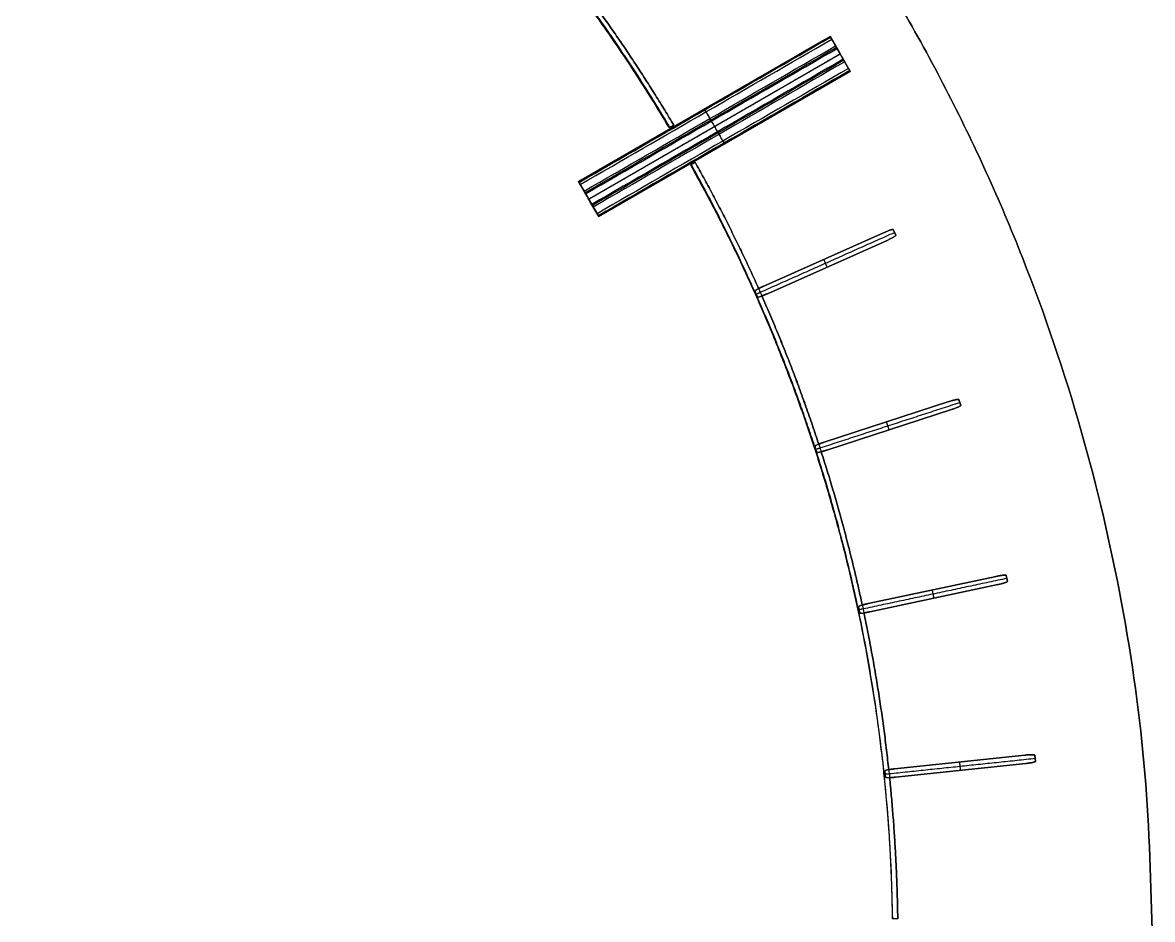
# Model space of a CAD drawing. Header units: millimetres. Extents: x -14 to 14, y 47 to 75.
# Drawn here: x 5.42 to 13.97, y 61.16 to 67.94 of the extents above; entities that cross this region are included whole.
import ezdxf

# ---------------------------------------------------------------- set-up
doc = ezdxf.new("R2010")
doc.units = ezdxf.units.MM
doc.header["$MEASUREMENT"] = 0
doc.layers.add('Default', color=7, linetype='Continuous')

msp = doc.modelspace()

# ---------------------------------------------------------------- linework, layer by layer
at = {"layer": 'Default', "color": 3}
for p, q in [((11.5283, 67.8321, 0.3021), (11.5283, 67.8321, 0.2157)), ((9.7025, 66.6018, 0.2376), (11.6046, 67.6999, 0.2376)), ((11.6046, 67.6999, 0.2376), (11.6046, 67.6999, 0.2157)), ((11.6809, 67.5677, 0.3021), (11.6809, 67.5677, 0.2157)), ((10.5772, 67.283, 0.3021), (10.5772, 67.283, 0.2157)), ((10.7299, 67.0187, 0.3021), (10.7299, 67.0187, 0.2157)), ((9.6262, 66.7339, 0.3021), (9.6262, 66.7339, 0.2157)), ((9.7025, 66.6018, 0.2376), (9.7025, 66.6018, 0.2157)), ((9.7788, 66.4696, 0.3021), (9.7788, 66.4696, 0.2157))]:
    msp.add_line(p, q, dxfattribs=at)
at = {"layer": 'Default', "color": 6}
for p, q in [((11.9335, 66.3479, 0.2157), (11.0286, 65.945, 0.2157)), ((11.9335, 66.3479, 0.2258), (11.0286, 65.945, 0.2258)), ((11.0286, 65.945, 0.2207), (11.9335, 66.3479, 0.2207)), ((11.9335, 66.3479, 0.2157), (11.9335, 66.3479, 0.2258)), ((12.0254, 66.3286, 0.2157), (12.0065, 66.3711, 0.2157)), ((12.0254, 66.3286, 0.2258), (12.0065, 66.3711, 0.2258)), ((12.0065, 66.3711, 0.2207), (12.0254, 66.3286, 0.2207)), ((12.0065, 66.3711, 0.2157), (12.0065, 66.3711, 0.2258)), ((12.0254, 66.3286, 0.2157), (12.0254, 66.3286, 0.2258)), ((11.0544, 65.887, 0.2157), (11.9593, 66.2899, 0.2157)), ((11.0544, 65.887, 0.2258), (11.9593, 66.2899, 0.2258)), ((11.9593, 66.2899, 0.2207), (11.0544, 65.887, 0.2207)), ((11.9593, 66.2899, 0.2157), (11.9593, 66.2899, 0.2258)), ((10.9624, 65.9063, 0.2157), (10.968, 65.882, 0.2157)), ((10.9624, 65.9063, 0.2258), (10.968, 65.882, 0.2258)), ((11.0286, 65.945, 0.2157), (11.0286, 65.945, 0.2258)), ((10.968, 65.882, 0.2157), (10.9785, 65.8625, 0.2157)), ((10.968, 65.882, 0.2258), (10.9785, 65.8625, 0.2258)), ((11.0544, 65.887, 0.2157), (11.0544, 65.887, 0.2258)), ((12.4271, 65.0712, 0.2157), (11.485, 64.7651, 0.2157)), ((12.4271, 65.0712, 0.2258), (11.485, 64.7651, 0.2258)), ((11.485, 64.7651, 0.2207), (12.4271, 65.0712, 0.2207)), ((12.4271, 65.0712, 0.2157), (12.4271, 65.0712, 0.2258)), ((12.5166, 65.0424, 0.2157), (12.5022, 65.0867, 0.2157)), ((12.5166, 65.0424, 0.2258), (12.5022, 65.0867, 0.2258)), ((12.5022, 65.0867, 0.2207), (12.5166, 65.0424, 0.2207)), ((12.5022, 65.0867, 0.2157), (12.5022, 65.0867, 0.2258)), ((12.5166, 65.0424, 0.2157), (12.5166, 65.0424, 0.2258)), ((11.5047, 64.7047, 0.2157), (12.4468, 65.0108, 0.2157)), ((11.5047, 64.7047, 0.2258), (12.4468, 65.0108, 0.2258)), ((12.4468, 65.0108, 0.2207), (11.5047, 64.7047, 0.2207)), ((12.4468, 65.0108, 0.2157), (12.4468, 65.0108, 0.2258)), ((11.4152, 64.7335, 0.2157), (11.417, 64.719, 0.2157)), ((11.4152, 64.7335, 0.2258), (11.417, 64.719, 0.2258)), ((11.417, 64.719, 0.2157), (11.4283, 64.6888, 0.2157)), ((11.417, 64.719, 0.2258), (11.4283, 64.6888, 0.2258)), ((11.485, 64.7651, 0.2157), (11.485, 64.7651, 0.2258)), ((11.5047, 64.7047, 0.2157), (11.5047, 64.7047, 0.2258)), ((12.8705, 63.7119, 0.2157), (12.8609, 63.7575, 0.2157)), ((12.8705, 63.7119, 0.2258), (12.8609, 63.7575, 0.2258)), ((12.8609, 63.7575, 0.2207), (12.8705, 63.7119, 0.2207)), ((12.8609, 63.7575, 0.2157), (12.8609, 63.7575, 0.2258)), ((12.7846, 63.7499, 0.2157), (11.8157, 63.544, 0.2157)), ((12.7846, 63.7499, 0.2258), (11.8157, 63.544, 0.2258)), ((11.8157, 63.544, 0.2207), (12.7846, 63.7499, 0.2207)), ((11.8289, 63.4819, 0.2157), (12.7978, 63.6878, 0.2157)), ((11.8289, 63.4819, 0.2258), (12.7978, 63.6878, 0.2258)), ((12.7978, 63.6878, 0.2207), (11.8289, 63.4819, 0.2207)), ((12.7846, 63.7499, 0.2157), (12.7846, 63.7499, 0.2258)), ((12.7978, 63.6878, 0.2157), (12.7978, 63.6878, 0.2258)), ((12.8705, 63.7119, 0.2157), (12.8705, 63.7119, 0.2258)), ((11.743, 63.5199, 0.2157), (11.7526, 63.4743, 0.2157)), ((11.743, 63.5199, 0.2258), (11.7526, 63.4743, 0.2258)), ((11.8157, 63.544, 0.2157), (11.8157, 63.544, 0.2258)), ((11.8289, 63.4819, 0.2157), (11.8289, 63.4819, 0.2258)), ((13.002, 62.3985, 0.2157), (12.0169, 62.2949, 0.2157)), ((13.002, 62.3985, 0.2258), (12.0169, 62.2949, 0.2258)), ((12.0169, 62.2949, 0.2207), (13.002, 62.3985, 0.2207)), ((13.002, 62.3985, 0.2157), (13.002, 62.3985, 0.2258)), ((13.0835, 62.3517, 0.2157), (13.0786, 62.398, 0.2157)), ((13.0835, 62.3517, 0.2258), (13.0786, 62.398, 0.2258)), ((13.0786, 62.398, 0.2207), (13.0835, 62.3517, 0.2207)), ((13.0786, 62.398, 0.2157), (13.0786, 62.398, 0.2258)), ((12.0235, 62.2318, 0.2157), (13.0087, 62.3353, 0.2157)), ((12.0235, 62.2318, 0.2258), (13.0087, 62.3353, 0.2258)), ((13.0087, 62.3353, 0.2207), (12.0235, 62.2318, 0.2207)), ((13.0087, 62.3353, 0.2157), (13.0087, 62.3353, 0.2258)), ((13.0835, 62.3517, 0.2157), (13.0835, 62.3517, 0.2258)), ((11.942, 62.2786, 0.2157), (11.9469, 62.2323, 0.2157)), ((11.942, 62.2786, 0.2258), (11.9469, 62.2323, 0.2258)), ((12.0169, 62.2949, 0.2157), (12.0169, 62.2949, 0.2258)), ((12.0235, 62.2318, 0.2157), (12.0235, 62.2318, 0.2258))]:
    msp.add_line(p, q, dxfattribs=at)
at = {"layer": 'Default', "color": 3}
for points in [[(11.5283, 67.8321), (9.6262, 66.7339)], [(9.6262, 66.7339), (11.5283, 67.8321)], [(11.6809, 67.5677), (11.5283, 67.8321)], [(11.5283, 67.8321), (11.5947, 67.7171)], [(11.57, 67.7598), (11.5409, 67.8102)], [(11.6145, 67.6827), (11.6809, 67.5677)], [(11.6682, 67.5897), (11.6392, 67.64)], [(9.7788, 66.4696), (11.6809, 67.5677)], [(11.6809, 67.5677), (9.7788, 66.4696)], [(9.6262, 66.7339), (9.7788, 66.4696)], [(9.6926, 66.619), (9.6262, 66.7339)], [(9.6389, 66.712), (9.6679, 66.6617)], [(9.7788, 66.4696), (9.7125, 66.5846)], [(9.7371, 66.5418), (9.7662, 66.4915)]]:
    msp.add_lwpolyline(points, dxfattribs=at)
at = {"layer": 'Default', "color": 177}
for points, knots in [([(13.9667, 61, -0.0076), (13.9667, 75, -0.0076), (0, 75, -0.0076), (-13.9667, 75, -0.0076), (-13.9667, 61, -0.0076), (-13.9667, 47, -0.0076), (0, 47, -0.0076), (13.9667, 47, -0.0076), (13.9667, 61, -0.0076)], [0, 0, 0, 21.991149, 21.991149, 43.982297, 43.982297, 65.973446, 65.973446, 87.964594, 87.964594, 87.964594]), ([(13.9667, 61, 0.2176), (13.9667, 47, 0.2176), (0, 47, 0.2176), (-13.9667, 47, 0.2176), (-13.9667, 61, 0.2176), (-13.9667, 75, 0.2176), (0, 75, 0.2176), (13.9667, 75, 0.2176), (13.9667, 61, 0.2176)], [-87.964594, -87.964594, -87.964594, -65.973446, -65.973446, -43.982297, -43.982297, -21.991149, -21.991149, 0, 0, 0]), ([(13.9667, 61, 0.105), (13.9667, 75, 0.105), (0, 75, 0.105), (-13.9667, 75, 0.105), (-13.9667, 61, 0.105), (-13.9667, 47, 0.105), (0, 47, 0.105), (13.9667, 47, 0.105), (13.9667, 61, 0.105)], [0, 0, 0, 21.991149, 21.991149, 43.982297, 43.982297, 65.973446, 65.973446, 87.964594, 87.964594, 87.964594])]:
    msp.add_rational_spline(points, [1, 0.707106781187, 1, 0.707106781187, 1, 0.707106781187, 1, 0.707106781187, 1], degree=2, knots=knots, dxfattribs=at)
at = {"layer": 'Default', "color": 6}
for points, weights, degree in [([(6.1396, 71.3115, 0.2207), (8.7546, 69.7546, 0.2207), (10.3115, 67.1396, 0.2207)], [0.877439694372, 0.84173082092, 0.859404993042], 2), ([(10.3178, 67.1432, 0.2258), (9.7141, 68.1583, 0.2258), (8.9242, 69.0362, 0.2258)], [0.859406920029, 0.852463482329, 0.85375632799], 2), ([(10.3178, 67.1432, 0.2157), (9.7141, 68.1583, 0.2157), (8.9242, 69.0362, 0.2157)], [0.859406920029, 0.852463482353, 0.853756327981], 2), ([(9.7595, 68.0535, 0.2258), (10.073, 67.6198, 0.2258), (10.3467, 67.1599, 0.2258)], [0.854801449116, 0.856256535563, 0.859408078171], 2), ([(9.7595, 68.0535, 0.2157), (10.073, 67.6198, 0.2157), (10.3467, 67.1599, 0.2157)], [0.854801449116, 0.856256535563, 0.859408078171], 2), ([(10.3467, 67.1599, 0.2207), (10.073, 67.6198, 0.2207), (9.7595, 68.0535, 0.2207)], [0.859408078171, 0.856256535563, 0.854801449116], 2), ([(10.4728, 66.8603, 0.2207), (11.9589, 64.2044, 0.2207), (11.9998, 61.1613, 0.2207)], [0.861476326985, 0.883051603014, 0.963379406229], 2), ([(10.968, 65.882, 0.2258), (10.7458, 66.384, 0.2258), (10.4788, 66.8637, 0.2258)], [0.870935480612, 0.865289788751, 0.861477814041], 2), ([(10.968, 65.882, 0.2157), (10.7458, 66.384, 0.2157), (10.4788, 66.8637, 0.2157)], [0.870935480661, 0.865289788767, 0.861477814041], 2), ([(10.508, 66.8806, 0.2258), (10.7694, 66.4136, 0.2258), (10.9883, 65.9253, 0.2258)], [0.861472719453, 0.865176252297, 0.870611769727], 2), ([(10.508, 66.8806, 0.2157), (10.7694, 66.4136, 0.2157), (10.9883, 65.9253, 0.2157)], [0.861472719453, 0.865176252297, 0.870611769727], 2), ([(10.9883, 65.9253, 0.2207), (10.7694, 66.4136, 0.2207), (10.508, 66.8806, 0.2207)], [0.870611808278, 0.86517626543, 0.861472719453], 2), ([(12.0065, 66.3711, 0.2157), (12.0031, 66.3789, 0.2157), (11.9335, 66.3479, 0.2157)], [1, 0.707106781187, 1], 2), ([(12.0065, 66.3711, 0.2258), (12.0031, 66.3789, 0.2258), (11.9335, 66.3479, 0.2258)], [1, 0.707106781187, 1], 2), ([(11.9335, 66.3479, 0.2207), (12.0031, 66.3789, 0.2207), (12.0065, 66.3711, 0.2207)], [1, 0.707106781187, 1], 2), ([(11.9593, 66.2899, 0.2157), (12.0289, 66.3209, 0.2157), (12.0254, 66.3286, 0.2157)], [1, 0.707106781187, 1], 2), ([(11.9593, 66.2899, 0.2258), (12.0289, 66.3209, 0.2258), (12.0254, 66.3286, 0.2258)], [1, 0.707106781187, 1], 2), ([(12.0254, 66.3286, 0.2207), (12.0289, 66.3209, 0.2207), (11.9593, 66.2899, 0.2207)], [1, 0.707106781187, 1], 2), ([(10.9883, 65.9253, 0.2157), (10.9607, 65.9102, 0.2157), (10.9624, 65.9063, 0.2157)], [0.858741441202, 0.825989420975, 1], 2), ([(10.9883, 65.9253, 0.2258), (10.9607, 65.9102, 0.2258), (10.9624, 65.9063, 0.2258)], [0.858741441201, 0.825989420979, 1], 2), ([(10.9879, 65.9251, 0.2258), (10.988, 65.9251, 0.2258), (10.9881, 65.9252, 0.2258), (10.9883, 65.9253, 0.2258)], [1, 1.00015521264, 1.00031366973, 1.00047537127], 3), ([(10.9882, 65.9252, 0.2207), (11.0059, 65.9349, 0.2207), (11.0286, 65.945, 0.2207)], [0.858689485541, 0.880978993426, 1], 2), ([(11.0286, 65.945, 0.2157), (11.0059, 65.9349, 0.2157), (10.9883, 65.9253, 0.2157)], [1, 0.881117360211, 0.858741441202], 2), ([(11.0286, 65.945, 0.2258), (11.0059, 65.9349, 0.2258), (10.9883, 65.9253, 0.2258)], [1, 0.881117360208, 0.858741441201], 2), ([(11.417, 64.719, 0.2258), (11.2228, 65.3121, 0.2258), (10.968, 65.882, 0.2258)], [0.886396297238, 0.877446451506, 0.870935480612], 2), ([(11.417, 64.719, 0.2157), (11.2228, 65.3121, 0.2157), (10.968, 65.882, 0.2157)], [0.886396297714, 0.877446451713, 0.870935480661], 2), ([(10.9785, 65.8625, 0.2157), (10.9804, 65.8586, 0.2157), (11.0128, 65.8702, 0.2157)], [1, 0.825989420975, 0.858741441202], 2), ([(10.9785, 65.8625, 0.2258), (10.9804, 65.8586, 0.2258), (11.0128, 65.8702, 0.2258)], [1, 0.825989420979, 0.858741441201], 2), ([(11.0544, 65.887, 0.2207), (11.0316, 65.8769, 0.2207), (11.0126, 65.8702, 0.2207)], [1, 0.88070270866, 0.85858652502], 2), ([(11.4428, 64.7498, 0.2207), (11.2557, 65.3208, 0.2207), (11.0127, 65.8703, 0.2207)], [0.886081754425, 0.877533921708, 0.871232296164], 2), ([(11.0128, 65.8702, 0.2157), (11.0317, 65.8769, 0.2157), (11.0544, 65.887, 0.2157)], [0.858741441202, 0.881117360212, 1], 2), ([(11.0128, 65.8702, 0.2258), (11.0317, 65.8769, 0.2258), (11.0544, 65.887, 0.2258)], [0.858741441201, 0.881117360208, 1], 2), ([(11.0128, 65.8702, 0.2258), (11.2558, 65.3207, 0.2258), (11.4429, 64.7497, 0.2258)], [0.871233326173, 0.877535453279, 0.886084014252], 2), ([(11.0128, 65.8702, 0.2157), (11.2558, 65.3207, 0.2157), (11.4429, 64.7497, 0.2157)], [0.871233326173, 0.877535453279, 0.886084014252], 2), ([(12.5022, 65.0867, 0.2157), (12.4995, 65.0947, 0.2157), (12.4271, 65.0712, 0.2157)], [1, 0.707106781187, 1], 2), ([(12.5022, 65.0867, 0.2258), (12.4995, 65.0947, 0.2258), (12.4271, 65.0712, 0.2258)], [1, 0.707106781187, 1], 2), ([(12.4271, 65.0712, 0.2207), (12.4995, 65.0947, 0.2207), (12.5022, 65.0867, 0.2207)], [1, 0.707106781187, 1], 2), ([(12.4468, 65.0108, 0.2157), (12.5192, 65.0343, 0.2157), (12.5166, 65.0424, 0.2157)], [1, 0.707106781187, 1], 2), ([(12.4468, 65.0108, 0.2258), (12.5192, 65.0343, 0.2258), (12.5166, 65.0424, 0.2258)], [1, 0.707106781187, 1], 2), ([(12.5166, 65.0424, 0.2207), (12.5192, 65.0343, 0.2207), (12.4468, 65.0108, 0.2207)], [1, 0.707106781187, 1], 2), ([(11.4429, 64.7497, 0.2157), (11.4139, 64.7376, 0.2157), (11.4152, 64.7335, 0.2157)], [0.858741441203, 0.825989420974, 1], 2), ([(11.4429, 64.7497, 0.2258), (11.4139, 64.7376, 0.2258), (11.4152, 64.7335, 0.2258)], [0.858741441201, 0.825989420978, 1], 2), ([(12.0013, 61.1613, 0.2258), (11.9793, 62.9849, 0.2258), (11.417, 64.719, 0.2258)], [0.963396447682, 0.91361640142, 0.886396297238], 2), ([(12.0013, 61.1613, 0.2157), (11.9793, 62.9849, 0.2157), (11.417, 64.719, 0.2157)], [0.963396447682, 0.913616401855, 0.886396297714], 2), ([(11.485, 64.7651, 0.2157), (11.4615, 64.7574, 0.2157), (11.4429, 64.7497, 0.2157)], [1, 0.881117360213, 0.858741441203], 2), ([(11.485, 64.7651, 0.2258), (11.4615, 64.7574, 0.2258), (11.4429, 64.7497, 0.2258)], [1, 0.881117360208, 0.858741441201], 2), ([(11.4429, 64.7497, 0.2207), (11.4615, 64.7574, 0.2207), (11.485, 64.7651, 0.2207)], [0.858739793552, 0.881112982903, 1], 2), ([(11.4615, 64.6924, 0.2157), (11.4811, 64.697, 0.2157), (11.5047, 64.7047, 0.2157)], [0.858741441203, 0.881117360213, 1], 2), ([(11.4615, 64.6924, 0.2258), (11.4811, 64.697, 0.2258), (11.5047, 64.7047, 0.2258)], [0.858741441201, 0.881117360208, 1], 2), ([(11.5047, 64.7047, 0.2207), (11.4812, 64.6971, 0.2207), (11.4617, 64.6924, 0.2207)], [1, 0.881652043515, 0.858944667996], 2), ([(11.4283, 64.6888, 0.2157), (11.4297, 64.6847, 0.2157), (11.4615, 64.6924, 0.2157)], [1, 0.825989420973, 0.858741441203], 2), ([(11.4283, 64.6888, 0.2258), (11.4297, 64.6847, 0.2258), (11.4615, 64.6924, 0.2258)], [1, 0.825989420979, 0.858741441201], 2), ([(11.4615, 64.6924, 0.2258), (11.6458, 64.1205, 0.2258), (11.7722, 63.533, 0.2258)], [0.886955668174, 0.895798276946, 0.906981795845], 2), ([(11.4615, 64.6924, 0.2157), (11.6458, 64.1205, 0.2157), (11.7722, 63.533, 0.2157)], [0.886955668174, 0.895798276946, 0.906981795845], 2), ([(11.7722, 63.533, 0.2207), (11.6458, 64.1205, 0.2207), (11.4615, 64.6924, 0.2207)], [0.906981795845, 0.895798091522, 0.886955374953], 2), ([(12.8609, 63.7575, 0.2157), (12.8591, 63.7657, 0.2157), (12.7846, 63.7499, 0.2157)], [1, 0.707106781187, 1], 2), ([(12.8609, 63.7575, 0.2258), (12.8591, 63.7657, 0.2258), (12.7846, 63.7499, 0.2258)], [1, 0.707106781187, 1], 2), ([(12.7846, 63.7499, 0.2207), (12.8591, 63.7657, 0.2207), (12.8609, 63.7575, 0.2207)], [1, 0.707106781187, 1], 2), ([(12.7978, 63.6878, 0.2157), (12.8723, 63.7036, 0.2157), (12.8705, 63.7119, 0.2157)], [1, 0.707106781187, 1], 2), ([(12.7978, 63.6878, 0.2258), (12.8723, 63.7036, 0.2258), (12.8705, 63.7119, 0.2258)], [1, 0.707106781187, 1], 2), ([(12.8705, 63.7119, 0.2207), (12.8723, 63.7036, 0.2207), (12.7978, 63.6878, 0.2207)], [1, 0.707106781187, 1], 2), ([(11.7722, 63.533, 0.2157), (11.7421, 63.5241, 0.2157), (11.743, 63.5199, 0.2157)], [0.858741441203, 0.825989420972, 1], 2), ([(11.7722, 63.533, 0.2258), (11.7421, 63.5241, 0.2258), (11.743, 63.5199, 0.2258)], [0.858741441204, 0.825989420971, 1], 2), ([(11.8157, 63.544, 0.2157), (11.7914, 63.5388, 0.2157), (11.7722, 63.533, 0.2157)], [1, 0.881117360214, 0.858741441203], 2), ([(11.8157, 63.544, 0.2258), (11.7914, 63.5388, 0.2258), (11.7722, 63.533, 0.2258)], [1, 0.881117360216, 0.858741441204], 2), ([(11.7722, 63.533, 0.2207), (11.7914, 63.5388, 0.2207), (11.8157, 63.544, 0.2207)], [0.858741441199, 0.881117360204, 1], 2), ([(11.7526, 63.4743, 0.2157), (11.7535, 63.4701, 0.2157), (11.7847, 63.4741, 0.2157)], [1, 0.825989420972, 0.858741441203], 2), ([(11.7526, 63.4743, 0.2258), (11.7535, 63.4701, 0.2258), (11.7847, 63.4741, 0.2258)], [1, 0.825989420986, 0.858741441198], 2), ([(11.7847, 63.4741, 0.2157), (11.8046, 63.4767, 0.2157), (11.8289, 63.4819, 0.2157)], [0.858741441203, 0.881117360214, 1], 2), ([(11.7847, 63.4741, 0.2258), (11.8046, 63.4767, 0.2258), (11.8289, 63.4819, 0.2258)], [0.858741441198, 0.8811173602, 1], 2), ([(11.8289, 63.4819, 0.2207), (11.8046, 63.4767, 0.2207), (11.7847, 63.4741, 0.2207)], [1, 0.881117360202, 0.858741441199], 2), ([(11.7847, 63.4741, 0.2258), (11.9081, 62.8861, 0.2258), (11.9724, 62.2886, 0.2258)], [0.908123857218, 0.91972819824, 0.93380018777], 2), ([(11.7847, 63.4741, 0.2157), (11.9081, 62.8861, 0.2157), (11.9724, 62.2886, 0.2157)], [0.908123857218, 0.91972819824, 0.93380018777], 2), ([(11.9724, 62.2886, 0.2207), (11.9081, 62.8861, 0.2207), (11.7847, 63.4741, 0.2207)], [0.93380018777, 0.91972819824, 0.908123857218], 2), ([(13.0786, 62.398, 0.2157), (13.0777, 62.4064, 0.2157), (13.002, 62.3985, 0.2157)], [1, 0.707106781187, 1], 2), ([(13.0786, 62.398, 0.2258), (13.0777, 62.4064, 0.2258), (13.002, 62.3985, 0.2258)], [1, 0.707106781187, 1], 2), ([(13.002, 62.3985, 0.2207), (13.0777, 62.4064, 0.2207), (13.0786, 62.398, 0.2207)], [1, 0.707106781187, 1], 2), ([(13.0087, 62.3353, 0.2157), (13.0844, 62.3433, 0.2157), (13.0835, 62.3517, 0.2157)], [1, 0.707106781187, 1], 2), ([(13.0087, 62.3353, 0.2258), (13.0844, 62.3433, 0.2258), (13.0835, 62.3517, 0.2258)], [1, 0.707106781187, 1], 2), ([(13.0835, 62.3517, 0.2207), (13.0844, 62.3433, 0.2207), (13.0087, 62.3353, 0.2207)], [1, 0.707106781187, 1], 2), ([(11.9724, 62.2886, 0.2157), (11.9416, 62.2829, 0.2157), (11.942, 62.2786, 0.2157)], [0.85874144121, 0.825989420955, 1], 2), ([(11.9724, 62.2886, 0.2258), (11.9416, 62.2829, 0.2258), (11.942, 62.2786, 0.2258)], [0.858741441198, 0.825989420986, 1], 2), ([(11.9469, 62.2323, 0.2157), (11.9474, 62.228, 0.2157), (11.9787, 62.2287, 0.2157)], [1, 0.825989420987, 0.858741441198], 2), ([(11.9469, 62.2323, 0.2258), (11.9474, 62.228, 0.2258), (11.9787, 62.2287, 0.2258)], [1, 0.825989420987, 0.858741441198], 2), ([(12.0169, 62.2949, 0.2157), (11.9922, 62.2924, 0.2157), (11.9724, 62.2886, 0.2157)], [1, 0.881117360232, 0.85874144121], 2), ([(12.0169, 62.2949, 0.2258), (11.9922, 62.2924, 0.2258), (11.9724, 62.2886, 0.2258)], [1, 0.8811173602, 0.858741441198], 2), ([(11.9724, 62.2886, 0.2207), (11.9922, 62.2924, 0.2207), (12.0169, 62.2949, 0.2207)], [0.858741441199, 0.881117360204, 1], 2), ([(11.9787, 62.2287, 0.2157), (11.9988, 62.2292, 0.2157), (12.0235, 62.2318, 0.2157)], [0.858741441198, 0.8811173602, 1], 2), ([(11.9787, 62.2287, 0.2258), (11.9988, 62.2292, 0.2258), (12.0235, 62.2318, 0.2258)], [0.858741441198, 0.8811173602, 1], 2), ([(12.0235, 62.2318, 0.2207), (11.9988, 62.2292, 0.2207), (11.9787, 62.2287, 0.2207)], [1, 0.8811173602, 0.858741441198], 2), ([(11.9787, 62.2287, 0.2258), (12.0333, 61.6964, 0.2258), (12.0405, 61.1613, 0.2258)], [0.935240202196, 0.948277233785, 0.963394946323], 2), ([(11.9787, 62.2287, 0.2157), (12.0333, 61.6964, 0.2157), (12.0405, 61.1613, 0.2157)], [0.935240202196, 0.948277233785, 0.963394946323], 2), ([(12.0405, 61.1613, 0.2207), (12.0333, 61.6964, 0.2207), (11.9787, 62.2287, 0.2207)], [0.963394946323, 0.948277233785, 0.935240202196], 2)]:
    msp.add_rational_spline(points, weights, degree=degree, dxfattribs=at)
at = {"layer": 'Default', "color": 3}
for points, degree in [([(9.6262, 66.7339, 0.3021), (10.2602, 67.1, 0.3021), (10.8943, 67.466, 0.3021), (11.5283, 67.8321, 0.3021)], 3), ([(9.6299, 66.7275, 0.3163), (10.2639, 67.0936, 0.3163), (10.898, 67.4596, 0.3163), (11.532, 67.8257, 0.3163)], 3), ([(9.6389, 66.712, 0.3221), (10.2729, 67.078, 0.3221), (10.9069, 67.4441, 0.3221), (11.5409, 67.8102, 0.3221)], 3), ([(9.6679, 66.6617, 0.3221), (10.302, 67.0277, 0.3221), (10.936, 67.3938, 0.3221), (11.57, 67.7598, 0.3221)], 3), ([(9.6746, 66.6501, 0.3191), (10.3086, 67.0162, 0.3191), (10.9426, 67.3822, 0.3191), (11.5767, 67.7483, 0.3191)], 3), ([(9.6793, 66.642, 0.3111), (10.3133, 67.0081, 0.3111), (10.9473, 67.3742, 0.3111), (11.5813, 67.7402, 0.3111)], 3), ([(9.7025, 66.6018, 0.2157), (10.6536, 67.1508, 0.2157), (11.6046, 67.6999, 0.2157)], 2), ([(11.5813, 67.7402, 0.3111), (11.5891, 67.7268, 0.2866), (11.5968, 67.7133, 0.2621), (11.6046, 67.6999, 0.2376)], 3), ([(11.6046, 67.6999, 0.2376), (11.6123, 67.6865, 0.2621), (11.6201, 67.6731, 0.2866), (11.6279, 67.6596, 0.3111)], 3), ([(11.6279, 67.6596, 0.3111), (10.9938, 67.2936, 0.3111), (10.3598, 66.9275, 0.3111), (9.7258, 66.5615, 0.3111)], 3), ([(11.6325, 67.6515, 0.3191), (10.9985, 67.2855, 0.3191), (10.3645, 66.9194, 0.3191), (9.7305, 66.5534, 0.3191)], 3), ([(11.6392, 67.64, 0.3221), (11.0052, 67.274, 0.3221), (10.3711, 66.9079, 0.3221), (9.7371, 66.5418, 0.3221)], 3), ([(11.6682, 67.5897, 0.3221), (11.0342, 67.2236, 0.3221), (10.4002, 66.8576, 0.3221), (9.7662, 66.4915, 0.3221)], 3), ([(11.6772, 67.5742, 0.3163), (11.0432, 67.2081, 0.3163), (10.4091, 66.8421, 0.3163), (9.7751, 66.476, 0.3163)], 3), ([(11.6809, 67.5677, 0.3021), (11.0469, 67.2017, 0.3021), (10.4129, 66.8356, 0.3021), (9.7788, 66.4696, 0.3021)], 3), ([(10.5772, 67.283, 0.2157), (10.6536, 67.1508, 0.2157), (10.7299, 67.0187, 0.2157)], 2), ([(10.5899, 67.2611, 0.3221), (10.6044, 67.2359, 0.3221), (10.619, 67.2107, 0.3221)], 2), ([(10.6881, 67.0909, 0.3221), (10.7027, 67.0658, 0.3221), (10.7172, 67.0406, 0.3221)], 2), ([(9.7025, 66.6018, 0.2376), (9.6948, 66.6152, 0.2621), (9.687, 66.6286, 0.2866), (9.6793, 66.642, 0.3111)], 3), ([(9.7258, 66.5615, 0.3111), (9.718, 66.5749, 0.2866), (9.7103, 66.5883, 0.2621), (9.7025, 66.6018, 0.2376)], 3)]:
    msp.add_open_spline(points, degree=degree, dxfattribs=at)
for points, weights in [([(11.5283, 67.8321, 0.3021), (11.5283, 67.8321, 0.3221), (11.5409, 67.8102, 0.3221)], [1, 0.707106781187, 1]), ([(11.57, 67.7598, 0.3221), (11.5778, 67.7463, 0.3221), (11.5813, 67.7402, 0.3111)], [1, 0.850650808352, 1]), ([(11.6279, 67.6596, 0.3111), (11.6314, 67.6536, 0.3221), (11.6392, 67.64, 0.3221)], [1, 0.850650808352, 1]), ([(11.6392, 67.64, 0.3221), (11.6314, 67.6536, 0.3221), (11.6279, 67.6596, 0.3111)], [1, 0.850650808352, 1]), ([(11.6682, 67.5897, 0.3221), (11.6809, 67.5677, 0.3221), (11.6809, 67.5677, 0.3021)], [1, 0.707106781187, 1]), ([(9.6389, 66.712, 0.3221), (9.6262, 66.7339, 0.3221), (9.6262, 66.7339, 0.3021)], [1, 0.707106781187, 1]), ([(9.6793, 66.642, 0.3111), (9.6758, 66.6481, 0.3221), (9.6679, 66.6617, 0.3221)], [1, 0.850650808352, 1]), ([(9.7371, 66.5418, 0.3221), (9.7293, 66.5554, 0.3221), (9.7258, 66.5615, 0.3111)], [1, 0.850650808352, 1]), ([(9.7371, 66.5418, 0.3221), (9.7293, 66.5554, 0.3221), (9.7258, 66.5615, 0.3111)], [1, 0.850650808352, 1]), ([(9.7788, 66.4696, 0.3021), (9.7788, 66.4696, 0.3221), (9.7662, 66.4915, 0.3221)], [1, 0.707106781187, 1])]:
    msp.add_rational_spline(points, weights, degree=2, dxfattribs=at)
at = {"layer": 'Default', "color": 6}
for points, degree in [([(10.3178, 67.1432, 0.2258), (10.3115, 67.1396, 0.2224), (10.3115, 67.1396, 0.219), (10.3178, 67.1432, 0.2157)], 3), ([(10.3467, 67.1599, 0.2258), (10.3371, 67.1544, 0.2258), (10.3275, 67.1488, 0.2258), (10.3178, 67.1432, 0.2258)], 3), ([(10.3467, 67.1599, 0.2157), (10.3371, 67.1544, 0.2157), (10.3275, 67.1488, 0.2157), (10.3178, 67.1432, 0.2157)], 3), ([(10.3467, 67.1599, 0.2157), (10.3467, 67.1599, 0.219), (10.3467, 67.1599, 0.2224), (10.3467, 67.1599, 0.2258)], 3), ([(10.4788, 66.8637, 0.2157), (10.4728, 66.8602, 0.219), (10.4728, 66.8602, 0.2224), (10.4788, 66.8637, 0.2258)], 3), ([(10.4788, 66.8637, 0.2258), (10.4885, 66.8693, 0.2258), (10.4983, 66.8749, 0.2258), (10.508, 66.8806, 0.2258)], 3), ([(10.4788, 66.8637, 0.2157), (10.4885, 66.8693, 0.2157), (10.4983, 66.8749, 0.2157), (10.508, 66.8806, 0.2157)], 3), ([(10.508, 66.8806, 0.2258), (10.508, 66.8806, 0.2224), (10.508, 66.8806, 0.219), (10.508, 66.8806, 0.2157)], 3), ([(11.0005, 65.8978, 0.2157), (11.5083, 66.1238, 0.2157), (12.016, 66.3499, 0.2157)], 2), ([(11.0005, 65.8978, 0.2258), (11.5083, 66.1238, 0.2258), (12.016, 66.3499, 0.2258)], 2), ([(11.5069, 66.0884, 0.2157), (11.4939, 66.1174, 0.2157), (11.481, 66.1464, 0.2157)], 2), ([(11.5069, 66.0884, 0.2258), (11.4939, 66.1174, 0.2258), (11.481, 66.1464, 0.2258)], 2), ([(10.9719, 65.885, 0.2157), (10.9862, 65.8914, 0.2157), (11.0005, 65.8978, 0.2157)], 2), ([(10.9719, 65.885, 0.2258), (10.9862, 65.8914, 0.2258), (11.0005, 65.8978, 0.2258)], 2), ([(10.9883, 65.9253, 0.2157), (10.9883, 65.9253, 0.219), (10.9883, 65.9253, 0.2224), (10.9879, 65.9251, 0.2258)], 3), ([(10.9883, 65.9253, 0.2157), (10.9965, 65.9069, 0.2157), (11.0046, 65.8886, 0.2157), (11.0128, 65.8702, 0.2157)], 3), ([(10.9883, 65.9253, 0.2258), (10.9965, 65.9069, 0.2258), (11.0046, 65.8886, 0.2258), (11.0128, 65.8702, 0.2258)], 3), ([(11.0128, 65.8702, 0.2258), (11.0128, 65.8702, 0.2224), (11.0125, 65.8703, 0.219), (11.0128, 65.8702, 0.2157)], 3), ([(11.4522, 64.7211, 0.2157), (11.9808, 64.8928, 0.2157), (12.5094, 65.0645, 0.2157)], 2), ([(11.4522, 64.7211, 0.2258), (11.9808, 64.8928, 0.2258), (12.5094, 65.0645, 0.2258)], 2), ([(11.9757, 64.8578, 0.2157), (11.9659, 64.888, 0.2157), (11.9561, 64.9181, 0.2157)], 2), ([(11.9757, 64.8578, 0.2258), (11.9659, 64.888, 0.2258), (11.9561, 64.9181, 0.2258)], 2), ([(11.4224, 64.7114, 0.2157), (11.4373, 64.7162, 0.2157), (11.4522, 64.7211, 0.2157)], 2), ([(11.4224, 64.7114, 0.2258), (11.4373, 64.7162, 0.2258), (11.4522, 64.7211, 0.2258)], 2), ([(11.4429, 64.7497, 0.2157), (11.4431, 64.7498, 0.219), (11.4427, 64.7498, 0.2224), (11.4429, 64.7497, 0.2258)], 3), ([(11.4429, 64.7497, 0.2157), (11.4491, 64.7306, 0.2157), (11.4554, 64.7115, 0.2157), (11.4615, 64.6924, 0.2157)], 3), ([(11.4429, 64.7497, 0.2258), (11.4491, 64.7306, 0.2258), (11.4554, 64.7115, 0.2258), (11.4615, 64.6924, 0.2258)], 3), ([(11.4615, 64.6924, 0.2258), (11.4615, 64.6924, 0.2224), (11.4617, 64.6925, 0.219), (11.4615, 64.6924, 0.2157)], 3), ([(12.8657, 63.7347, 0.2157), (12.3221, 63.6191, 0.2157), (11.7785, 63.5036, 0.2157)], 2), ([(12.8657, 63.7347, 0.2258), (12.3221, 63.6191, 0.2258), (11.7785, 63.5036, 0.2258)], 2), ([(12.3001, 63.6469, 0.2157), (12.3067, 63.6159, 0.2157), (12.3134, 63.5848, 0.2157)], 2), ([(12.3001, 63.6469, 0.2258), (12.3067, 63.6159, 0.2258), (12.3134, 63.5848, 0.2258)], 2), ([(11.7785, 63.5036, 0.2157), (11.7631, 63.5003, 0.2157), (11.7478, 63.4971, 0.2157)], 2), ([(11.7785, 63.5036, 0.2258), (11.7631, 63.5003, 0.2258), (11.7478, 63.4971, 0.2258)], 2), ([(11.7722, 63.533, 0.2157), (11.7764, 63.5134, 0.2157), (11.7806, 63.4938, 0.2157), (11.7847, 63.4741, 0.2157)], 3), ([(11.7722, 63.533, 0.2157), (11.7722, 63.533, 0.219), (11.7722, 63.533, 0.2224), (11.7722, 63.533, 0.2258)], 3), ([(11.7722, 63.533, 0.2258), (11.7764, 63.5134, 0.2258), (11.7806, 63.4938, 0.2258), (11.7847, 63.4741, 0.2258)], 3), ([(11.7847, 63.4741, 0.2258), (11.7847, 63.4741, 0.2224), (11.7847, 63.4741, 0.219), (11.7847, 63.4741, 0.2157)], 3), ([(11.9756, 62.2587, 0.2157), (12.5283, 62.3168, 0.2157), (13.0811, 62.3749, 0.2157)], 2), ([(11.9756, 62.2587, 0.2258), (12.5283, 62.3168, 0.2258), (13.0811, 62.3749, 0.2258)], 2), ([(12.5161, 62.2836, 0.2157), (12.5128, 62.3151, 0.2157), (12.5094, 62.3467, 0.2157)], 2), ([(12.5161, 62.2836, 0.2258), (12.5128, 62.3151, 0.2258), (12.5094, 62.3467, 0.2258)], 2), ([(11.9445, 62.2554, 0.2157), (11.96, 62.2571, 0.2157), (11.9756, 62.2587, 0.2157)], 2), ([(11.9445, 62.2554, 0.2258), (11.96, 62.2571, 0.2258), (11.9756, 62.2587, 0.2258)], 2), ([(11.9724, 62.2886, 0.2157), (11.9746, 62.2687, 0.2157), (11.9767, 62.2487, 0.2157), (11.9787, 62.2287, 0.2157)], 3), ([(11.9724, 62.2886, 0.2157), (11.9724, 62.2886, 0.219), (11.9724, 62.2886, 0.2224), (11.9724, 62.2886, 0.2258)], 3), ([(11.9724, 62.2886, 0.2258), (11.9746, 62.2687, 0.2258), (11.9767, 62.2487, 0.2258), (11.9787, 62.2287, 0.2258)], 3), ([(11.9787, 62.2287, 0.2258), (11.9787, 62.2287, 0.2224), (11.9787, 62.2287, 0.219), (11.9787, 62.2287, 0.2157)], 3), ([(12.0013, 61.1613, 0.2258), (11.9998, 61.1613, 0.2224), (11.9998, 61.1613, 0.219), (12.0013, 61.1613, 0.2157)], 3), ([(12.0405, 61.1613, 0.2258), (12.0275, 61.1613, 0.2258), (12.0144, 61.1613, 0.2258), (12.0013, 61.1613, 0.2258)], 3), ([(12.0405, 61.1613, 0.2157), (12.0275, 61.1613, 0.2157), (12.0144, 61.1613, 0.2157), (12.0013, 61.1613, 0.2157)], 3), ([(12.0405, 61.1613, 0.2157), (12.0405, 61.1613, 0.219), (12.0405, 61.1613, 0.2224), (12.0405, 61.1613, 0.2258)], 3)]:
    msp.add_open_spline(points, degree=degree, dxfattribs=at)

doc.saveas('drawing.dxf')
